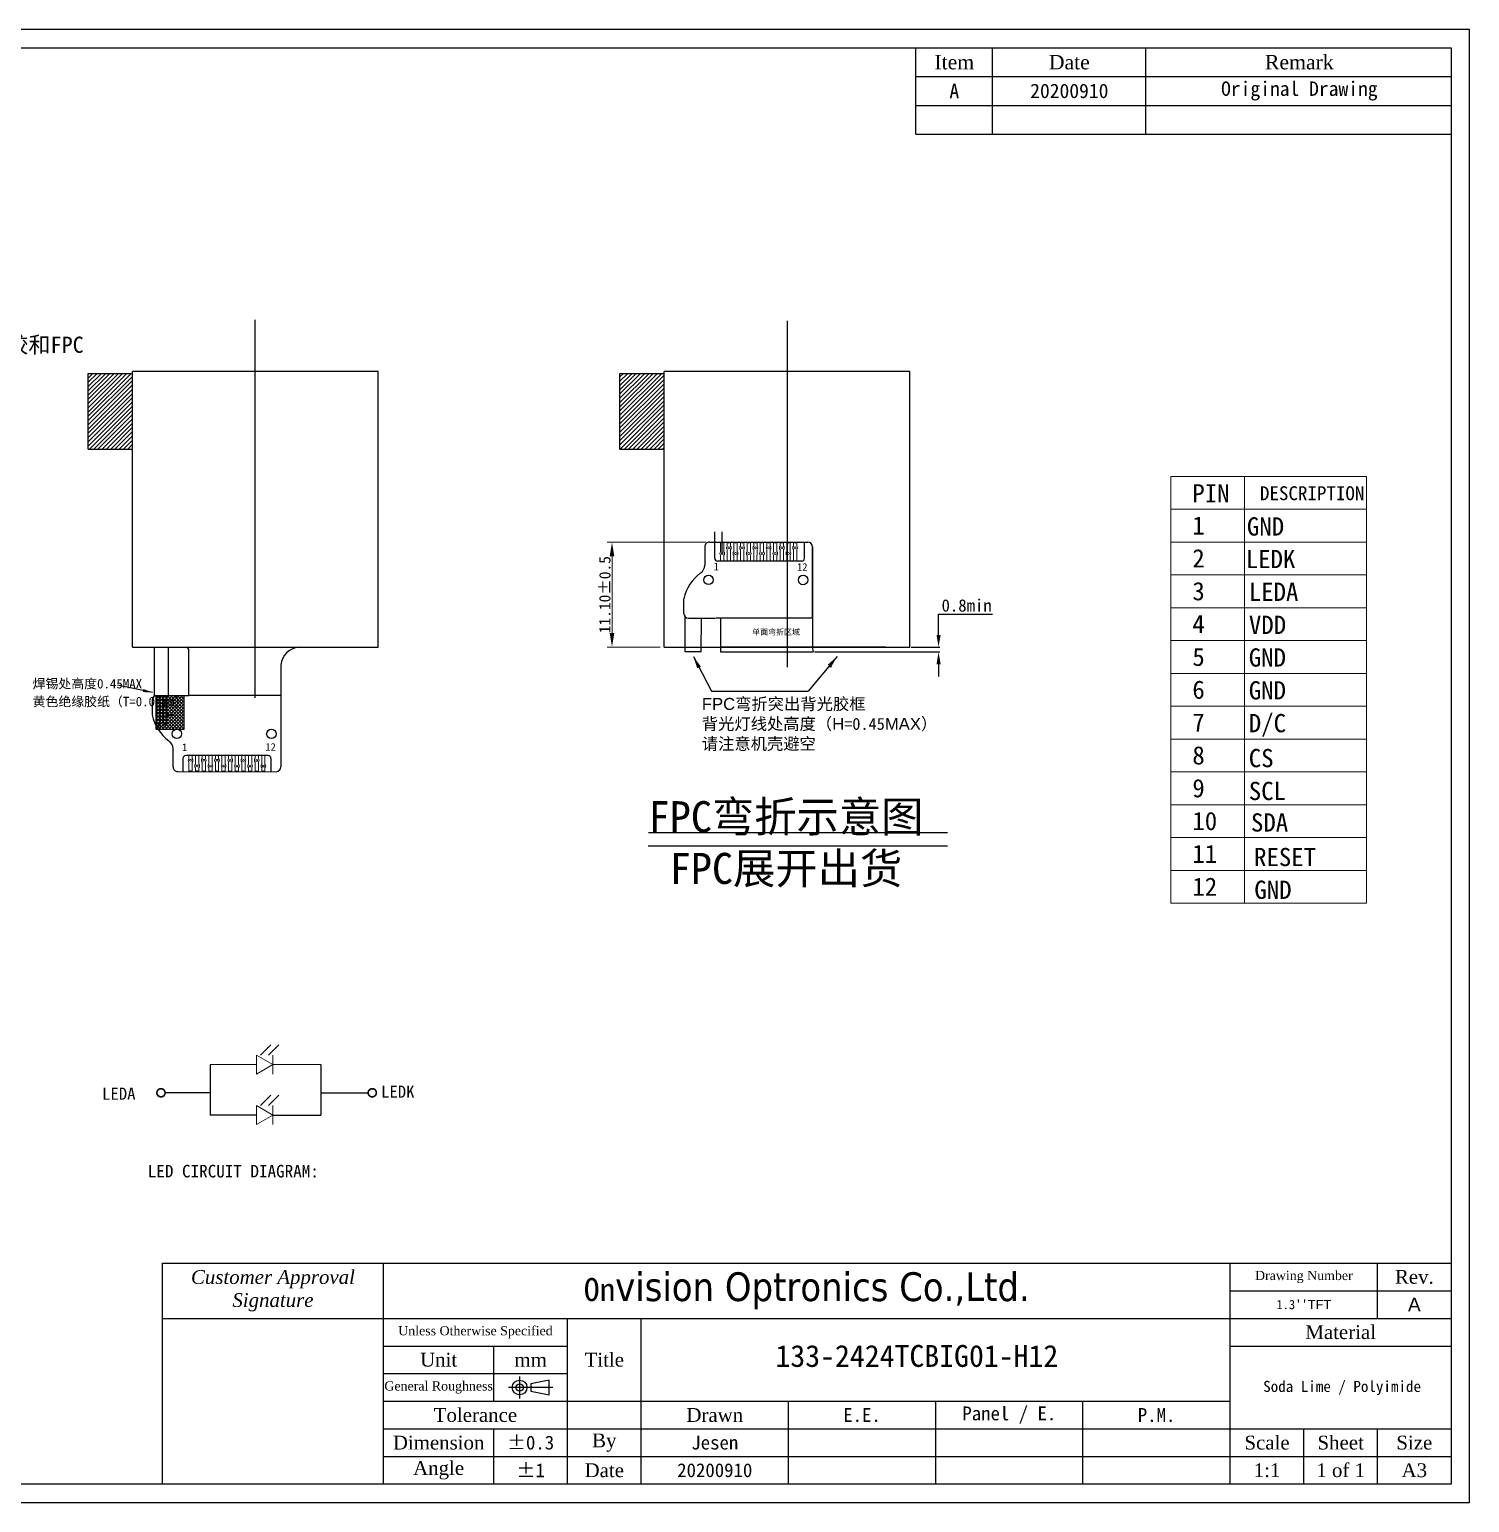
# Model space of a CAD drawing. Header units: millimetres. Extents: x 1344 to 1578, y 492 to 647.
# Drawn here: x 1425.5 to 1577.8, y 491.6 to 647.4 of the extents above; entities that cross this region are included whole.
import ezdxf
from ezdxf.lldxf.tags import DXFTag

# ---------------------------------------------------------------- set-up
doc = ezdxf.new("R2010")
doc.units = ezdxf.units.MM
doc.layers.add('CEN', color=1, linetype='CENTER', lineweight=15)
for name, color, linetype in [('dim', 3, 'Continuous'), ('Dimension', 7, 'Continuous'), ('FPC', 30, 'Continuous'), ('Frame', 7, 'Continuous'), ('lcd', 4, 'Continuous'), ('圖框', 7, 'Continuous'), ('标注', 3, 'Continuous')]:
    doc.layers.add(name, color=color, linetype=linetype)
doc.styles.add('RD', font='PMingLiU.ttf', dxfattribs={"width": 0.8, "height": 1.8})
doc.styles.get("Standard").update_dxf_attribs({"font": 'txt', "bigfont": 'gbcbig.shx'})
doc.styles.add('宋体', font='')
doc.styles.get('宋体').set_extended_font_data('SimSun')
tags = doc.linetypes.add('CENTER', pattern=[2, 1.25, -0.25, 0.25, -0.25]).pattern_tags.tags
tags[10:11] = [DXFTag(74, 4), DXFTag(75, 0), DXFTag(340, '0'), DXFTag(46, 0.0), DXFTag(50, 0.0), DXFTag(44, 0.0), DXFTag(45, 0.0)]
tags[8:9] = [DXFTag(74, 4), DXFTag(75, 0), DXFTag(340, '0'), DXFTag(46, 0.0), DXFTag(50, 0.0), DXFTag(44, 0.0), DXFTag(45, 0.0)]
tags[6:7] = [DXFTag(74, 4), DXFTag(75, 0), DXFTag(340, '0'), DXFTag(46, 0.0), DXFTag(50, 0.0), DXFTag(44, 0.0), DXFTag(45, 0.0)]
tags[4:5] = [DXFTag(74, 4), DXFTag(75, 0), DXFTag(340, '0'), DXFTag(46, 0.0), DXFTag(50, 0.0), DXFTag(44, 0.0), DXFTag(45, 0.0)]
doc.dimstyles.new('SH', dxfattribs={"dimscale": 1.4, "dimtxt": 2.5, "dimasz": 2.5, "dimexe": 1.25, "dimexo": 0.625, "dimtad": 0, "dimdec": 1, "dimzin": 0, "dimdsep": 46, "dimtxsty": 'RD', "dimcen": 2.5, "dimadec": 0, "dimazin": 0, "dimtfac": 0.6, "dimtdec": 4, "dimtmove": 0, "dimatfit": 3, "dimfxl": 1, "dimtolj": 1, "dimarcsym": 0})
doc.dimstyles.get("Standard").update_dxf_attribs({"dimtxt": 3, "dimasz": 1.5, "dimexe": 0.3, "dimexo": 0.3, "dimgap": 0.5, "dimtad": 1, "dimtoh": 1, "dimdsep": 46, "dimtxsty": 'Standard', "dimcen": 0.5, "dimclrd": 2, "dimclre": 3, "dimclrt": 6, "dimadec": 1, "dimazin": 0, "dimtfac": 1, "dimtofl": 0, "dimtmove": 0, "dimatfit": 3, "dimfxl": 1, "dimtolj": 1, "dimtzin": 0, "dimarcsym": 0})
doc.dimstyles.new('标准', dxfattribs={"dimtxt": 1.8, "dimasz": 1.5, "dimexe": 0.5, "dimexo": 0.4, "dimgap": 0.1, "dimtad": 1, "dimzin": 1, "dimdsep": 46, "dimtxsty": '宋体', "dimblk": 'CLOSEDBLANK', "dimcen": 0.09, "dimclrd": 96, "dimclre": 96, "dimclrt": 3, "dimadec": 0, "dimazin": 0, "dimtfac": 1, "dimtofl": 0, "dimtmove": 0, "dimatfit": 1, "dimldrblk": 'CLOSEDBLANK', "dimfxl": 1, "dimtolj": 1, "dimlwd": 0, "dimlwe": 0, "dimarcsym": 0})
doc.dimstyles.new('标注', dxfattribs={"dimtxt": 1.2, "dimasz": 1, "dimexe": 0, "dimexo": 1, "dimgap": 0.2, "dimtad": 0, "dimrnd": 0.0005, "dimzin": 9, "dimdsep": 46, "dimtxsty": 'Standard', "dimcen": 0, "dimclrd": 3, "dimclre": 3, "dimclrt": 3, "dimadec": 0, "dimazin": 0, "dimtfac": 1, "dimtmove": 0, "dimatfit": 3, "dimfxl": 1, "dimlwd": -1, "dimlwe": -1, "dimarcsym": 0})

# ---------------------------------------------------------------- blocks, each defined once
blk = doc.blocks.new('*D20')
at = {"layer": 'Defpoints', "color": 0}
for p in [(1508.4, 581.53), (1518.64, 582.03), (1521.67, 582.03)]:
    blk.add_point(p, dxfattribs=at)
at = {"layer": 'dim', "color": 2, "lineweight": -2}
for p, q in [((1521.67, 583.33), (1521.67, 585.53)), ((1521.67, 585.53), (1527.36, 585.53)), ((1521.67, 580.23), (1521.67, 578.93))]:
    blk.add_line(p, q, dxfattribs=at)
at = {"layer": 'dim', "color": 3, "lineweight": -2}
for p, q in [((1508.55, 581.53), (1521.82, 581.53)), ((1518.79, 582.03), (1521.82, 582.03))]:
    blk.add_line(p, q, dxfattribs=at)
at = {"layer": 'dim', "color": 2}
for points in [[(1521.46, 583.33), (1521.89, 583.33), (1521.67, 582.03)], [(1521.46, 580.23), (1521.89, 580.23), (1521.67, 581.53)]]:
    blk.add_solid(points, dxfattribs=at)
at = {"layer": 'dim', "color": 3, "insert": (1524.64, 586.43), "char_height": 1.3, "attachment_point": 5, "style": '宋体'}
blk.add_mtext('\\A1;0.8min', dxfattribs=at)
blk = doc.blocks.new('*D33')
at = {"color": 2, "lineweight": 0}
for p, q in [((1497.04, 593.13), (1486.63, 593.13)), ((1487.13, 591.63), (1487.13, 583.53)), ((1492.24, 582.03), (1486.63, 582.03))]:
    blk.add_line(p, q, dxfattribs=at)
at = {"color": 2}
for points in [[(1486.88, 591.63), (1487.38, 591.63), (1487.13, 593.13)], [(1486.88, 583.53), (1487.38, 583.53), (1487.13, 582.03)]]:
    blk.add_solid(points, dxfattribs=at)
at = {"layer": 'Defpoints', "color": 0}
for p in [(1497.44, 593.13), (1487.13, 582.03), (1492.64, 582.03)]:
    blk.add_point(p, dxfattribs=at)
at = {"color": 6, "insert": (1486.38, 587.58), "char_height": 1.2, "attachment_point": 5, "rotation": 90, "style": '宋体'}
blk.add_mtext('\\A1;11.10%%p0.5', dxfattribs=at)
blk = doc.blocks.new('_ClosedBlank')
at = {"color": 0, "linetype": 'ByBlock', "lineweight": -2}
for p, q in [((-1, 0.17), (0, 0)), ((-1, 0.17), (-1, -0.17)), ((0, 0), (-1, -0.17))]:
    blk.add_line(p, q, dxfattribs=at)

msp = doc.modelspace()

# ---------------------------------------------------------------- hatches: boundary and pattern name
h = msp.add_hatch()
h.set_pattern_fill('ANSI31', color=3, scale=0.1, style=0)
h.paths.add_polyline_path([(1436.4, 610.983), (1431.73, 610.983), (1431.73, 602.983), (1436.4, 602.983)])
h.paths.add_polyline_path([(1487.973, 602.983), (1492.643, 602.983), (1492.643, 610.983), (1487.973, 610.983)])
at = {"layer": 'FPC'}
h = msp.add_hatch(dxfattribs=at)
h.set_pattern_fill('ANSI37', color=2, scale=2, style=0)
h.set_pattern_definition([(135, (1995.79119, -3826.164), (0.176776695, 0.176776695), []), (45, (1995.79119, -3826.164), (0.176776695, -0.176776695), [])])
h.paths.add_polyline_path([(1441.874, 576.889), (1438.874, 576.88), (1438.874, 573.347), (1441.874, 573.347)])

# ---------------------------------------------------------------- linework, layer by layer
at = {"color": 3}
for p, q in [((1431.73, 610.983), (1436.4, 610.983)), ((1431.73, 602.983), (1431.73, 610.983)), ((1487.973, 610.983), (1492.643, 610.983)), ((1487.973, 602.983), (1487.973, 610.983)), ((1431.73, 602.983), (1436.4, 602.983)), ((1487.973, 602.983), (1492.643, 602.983))]:
    msp.add_line(p, q, dxfattribs=at)
at = {"color": 0}
for p, q in [((1462.4, 611.183), (1436.4, 611.183)), ((1436.4, 582.033), (1436.4, 611.183)), ((1462.4, 582.033), (1462.4, 611.183)), ((1518.643, 611.183), (1492.643, 611.183)), ((1492.643, 582.033), (1492.643, 611.183)), ((1518.643, 582.033), (1518.643, 611.183)), ((1436.4, 582.033), (1462.4, 582.033)), ((1436.4, 582.033), (1462.4, 582.033)), ((1436.4, 582.033), (1462.4, 582.033)), ((1436.4, 582.033), (1462.4, 582.033)), ((1436.4, 582.033), (1462.4, 582.033)), ((1492.643, 582.033), (1518.643, 582.033)), ((1492.643, 582.033), (1518.643, 582.033)), ((1492.643, 582.033), (1518.643, 582.033)), ((1492.643, 582.033), (1518.643, 582.033)), ((1492.643, 582.033), (1518.643, 582.033))]:
    msp.add_line(p, q, dxfattribs=at)
at = {"linetype": 'Continuous', "lineweight": 0}
for p, q in [((1554.024, 554.945), (1554.024, 600.084)), ((1546.238, 596.612), (1566.928, 596.612)), ((1546.238, 593.139), (1566.928, 593.139)), ((1546.238, 589.667), (1566.928, 589.667)), ((1546.238, 586.195), (1566.928, 586.195)), ((1546.238, 582.723), (1566.928, 582.723)), ((1546.238, 579.251), (1566.928, 579.251)), ((1546.238, 575.778), (1566.928, 575.778)), ((1546.238, 572.306), (1566.928, 572.306)), ((1546.238, 568.834), (1566.928, 568.834)), ((1546.238, 565.362), (1566.928, 565.362)), ((1546.238, 561.89), (1566.928, 561.89)), ((1546.238, 558.417), (1566.928, 558.417)), ((1546.238, 554.945), (1566.928, 554.945))]:
    msp.add_line(p, q, dxfattribs=at)
for p, q in [((1497.993, 591.937), (1497.993, 594.233)), ((1498.793, 591.937), (1498.793, 594.233)), ((1507.843, 593.133), (1507.843, 593.133)), ((1451.599, 568.858), (1451.599, 568.858))]:
    msp.add_line(p, q)
at = {"color": 30}
for p, q in [((1497.992, 591.437), (1497.993, 593.137)), ((1507.493, 591.433), (1507.493, 593.133)), ((1507.493, 591.733), (1507.493, 593.133)), ((1507.493, 591.733), (1507.493, 593.133)), ((1507.493, 593.133), (1507.618, 593.133)), ((1507.493, 591.733), (1507.493, 593.133)), ((1507.192, 591.133), (1498.292, 591.137)), ((1441.751, 570.262), (1441.75, 568.862)), ((1450.751, 570.562), (1442.043, 570.562)), ((1451.05, 570.262), (1451.05, 568.858))]:
    msp.add_line(p, q, dxfattribs=at)
at = {"color": 2}
msp.add_line((1496.577, 581.532), (1494.883, 581.533), dxfattribs=at)
at = {"linetype": 'Continuous', "lineweight": 0}
msp.add_lwpolyline([(1546.238, 554.945), (1546.238, 600.084), (1566.928, 600.084), (1566.928, 554.945)], dxfattribs=at)
at = {"color": 2}
for points in [[(1494.877, 581.535), (1494.88, 585.22)], [(1496.577, 581.534), (1496.58, 585.094)], [(1438.692, 582.033), (1438.691, 576.82)], [(1440.179, 582.033), (1440.178, 576.91)]]:
    msp.add_lwpolyline(points, dxfattribs=at)
at = {"color": 0}
for points in [[(1436.4, 582.033), (1462.4, 582.033)], [(1436.4, 582.033), (1462.4, 582.033)], [(1436.4, 582.033), (1462.4, 582.033)], [(1436.4, 582.033), (1462.4, 582.033)], [(1436.4, 582.033), (1462.4, 582.033)], [(1492.643, 582.033), (1518.643, 582.033)], [(1492.643, 582.033), (1518.643, 582.033)], [(1492.643, 582.033), (1518.643, 582.033)], [(1492.643, 582.033), (1518.643, 582.033)], [(1492.643, 582.033), (1518.643, 582.033)]]:
    msp.add_lwpolyline(points, dxfattribs=at)
at = {"color": 30}
for centre, start, end in [((1498.292, 591.437), 179.97274, 269.97274), ((1507.193, 591.433), 269.97274, 359.97274), ((1442.051, 570.262), 89.97275, 179.97275), ((1450.75, 570.262), 359.97275, 89.97275)]:
    msp.add_arc(centre, 0.3, start, end, dxfattribs=at)
at = {"layer": 'CEN', "color": 3}
for p, q in [((1444.626, 537.883), (1449.52, 537.883)), ((1449.52, 538.891), (1449.52, 536.875)), ((1451.265, 537.883), (1449.52, 538.891)), ((1451.265, 537.883), (1449.52, 536.875)), ((1451.265, 538.891), (1451.265, 536.875)), ((1451.265, 537.883), (1456.325, 537.883)), ((1449.52, 533.558), (1449.52, 531.543)), ((1451.265, 532.551), (1449.52, 533.558)), ((1451.265, 533.558), (1451.265, 531.543)), ((1451.265, 532.551), (1449.52, 531.543))]:
    msp.add_line(p, q, dxfattribs=at)
at = {"layer": 'CEN', "color": 3, "const_width": 0.173}
for points in [[(1439.857, 534.904, -1), (1438.993, 534.904, -1)], [(1462.205, 534.904, -1), (1461.341, 534.904, -1)]]:
    msp.add_lwpolyline(points, format="xyb", close=True, dxfattribs=at)
at = {"layer": 'FPC', "color": 1, "linetype": 'CENTER'}
for p, q in [((1449.4, 576.67), (1449.4, 616.629)), ((1505.643, 616.542), (1505.643, 579.903))]:
    msp.add_line(p, q, dxfattribs=at)
at = {"layer": 'FPC'}
for p, q in [((1496.943, 592.638), (1496.942, 590.71)), ((1497.443, 593.134), (1507.843, 593.133)), ((1508.34, 585.086), (1508.343, 592.632)), ((1508.343, 592.632), (1508.342, 581.862)), ((1494.715, 585.592), (1494.715, 587.14)), ((1498.614, 585.082), (1498.614, 581.533)), ((1442.374, 576.908), (1442.374, 581.629)), ((1454.101, 582.029), (1457.296, 582.029)), ((1516.089, 582.029), (1498.614, 582.029)), ((1498.614, 581.533), (1508.397, 581.533)), ((1452.101, 580.129), (1452.101, 569.358)), ((1438.478, 576.411), (1438.477, 574.862)), ((1440.7, 569.363), (1440.701, 571.291)), ((1441.199, 568.863), (1451.599, 568.862))]:
    msp.add_line(p, q, dxfattribs=at)
at = {"layer": 'FPC', "color": 2, "lineweight": 9}
for p, q in [((1498.618, 593.137), (1498.618, 592.115)), ((1498.968, 592.115), (1498.968, 593.137)), ((1499.318, 592.358), (1499.317, 591.137)), ((1499.318, 593.137), (1499.318, 592.715)), ((1499.667, 591.136), (1499.668, 592.358)), ((1499.668, 592.715), (1499.668, 593.136)), ((1500.018, 593.136), (1500.018, 592.115)), ((1500.368, 592.115), (1500.368, 593.136)), ((1500.718, 592.357), (1500.717, 591.136)), ((1500.718, 593.136), (1500.718, 592.714)), ((1501.067, 591.136), (1501.068, 592.357)), ((1501.068, 592.714), (1501.068, 593.136)), ((1501.418, 593.136), (1501.418, 592.114)), ((1501.493, 593.136), (1501.418, 593.136)), ((1501.418, 593.136), (1501.418, 593.136)), ((1501.768, 592.114), (1501.768, 593.135)), ((1502.118, 592.357), (1502.117, 591.135)), ((1502.118, 593.135), (1502.118, 592.714)), ((1502.467, 591.135), (1502.468, 592.357)), ((1502.468, 592.714), (1502.468, 593.135)), ((1502.818, 593.135), (1502.818, 592.113)), ((1503.168, 592.113), (1503.168, 593.135)), ((1503.518, 592.356), (1503.517, 591.135)), ((1503.518, 593.135), (1503.518, 592.713)), ((1503.867, 591.134), (1503.868, 592.356)), ((1503.868, 592.713), (1503.868, 593.134)), ((1504.218, 593.134), (1504.218, 592.113)), ((1504.568, 592.113), (1504.568, 593.134)), ((1504.918, 592.355), (1504.917, 591.134)), ((1504.918, 593.134), (1504.918, 592.712)), ((1505.267, 591.134), (1505.268, 592.355)), ((1505.268, 592.712), (1505.268, 593.134)), ((1505.618, 593.134), (1505.618, 592.112)), ((1505.968, 592.112), (1505.968, 593.133)), ((1506.318, 592.355), (1506.317, 591.133)), ((1506.318, 593.133), (1506.318, 592.712)), ((1506.667, 591.133), (1506.668, 592.355)), ((1506.668, 592.712), (1506.668, 593.133)), ((1498.617, 591.137), (1498.967, 591.137)), ((1498.618, 591.758), (1498.618, 591.137)), ((1498.618, 591.137), (1498.968, 591.137)), ((1498.967, 591.137), (1498.968, 591.758)), ((1498.968, 591.137), (1498.968, 591.758)), ((1499.317, 591.137), (1499.667, 591.136)), ((1500.018, 591.758), (1500.017, 591.136)), ((1500.017, 591.136), (1500.367, 591.136)), ((1500.367, 591.136), (1500.368, 591.758)), ((1500.717, 591.136), (1501.067, 591.136)), ((1501.418, 591.757), (1501.417, 591.136)), ((1501.417, 591.136), (1501.767, 591.135)), ((1501.767, 591.135), (1501.768, 591.757)), ((1502.117, 591.135), (1502.467, 591.135)), ((1502.818, 591.756), (1502.817, 591.135)), ((1502.817, 591.135), (1503.167, 591.135)), ((1503.167, 591.135), (1503.168, 591.756)), ((1503.517, 591.135), (1503.867, 591.134)), ((1504.218, 591.756), (1504.217, 591.134)), ((1504.217, 591.134), (1504.567, 591.134)), ((1504.567, 591.134), (1504.568, 591.756)), ((1504.917, 591.134), (1505.267, 591.134)), ((1505.618, 591.755), (1505.617, 591.134)), ((1505.617, 591.134), (1505.967, 591.133)), ((1505.967, 591.133), (1505.968, 591.755)), ((1506.317, 591.133), (1506.667, 591.133)), ((1506.667, 591.133), (1506.667, 591.133)), ((1442.375, 570.251), (1442.375, 570.562)), ((1442.375, 570.241), (1442.375, 570.562)), ((1442.375, 570.562), (1442.725, 570.562)), ((1442.725, 570.562), (1442.725, 570.241)), ((1442.725, 570.562), (1442.725, 570.24)), ((1443.075, 569.64), (1443.075, 570.562)), ((1443.075, 570.562), (1443.425, 570.562)), ((1443.425, 570.562), (1443.425, 569.64)), ((1443.775, 570.24), (1443.775, 570.562)), ((1443.775, 570.562), (1444.125, 570.562)), ((1444.125, 570.562), (1444.125, 570.24)), ((1444.475, 569.64), (1444.475, 570.562)), ((1444.475, 570.562), (1444.825, 570.562)), ((1444.825, 570.562), (1444.825, 569.639)), ((1445.175, 570.239), (1445.175, 570.562)), ((1445.175, 570.562), (1445.525, 570.562)), ((1445.525, 570.562), (1445.525, 570.239)), ((1445.875, 569.639), (1445.875, 570.562)), ((1445.875, 570.562), (1446.225, 570.562)), ((1446.225, 570.562), (1446.225, 569.639)), ((1446.575, 570.239), (1446.575, 570.562)), ((1446.575, 570.562), (1446.925, 570.562)), ((1446.925, 570.562), (1446.925, 570.238)), ((1447.275, 569.638), (1447.275, 570.562)), ((1447.275, 570.562), (1447.625, 570.562)), ((1447.625, 570.562), (1447.625, 569.638)), ((1447.975, 570.238), (1447.975, 570.562)), ((1447.975, 570.562), (1448.325, 570.562)), ((1448.325, 570.562), (1448.325, 570.238)), ((1448.675, 569.638), (1448.675, 570.562)), ((1448.675, 570.562), (1449.025, 570.562)), ((1449.025, 570.562), (1449.025, 569.637)), ((1449.375, 570.237), (1449.375, 570.562)), ((1449.375, 570.562), (1449.725, 570.562)), ((1449.725, 570.562), (1449.725, 570.237)), ((1450.075, 569.637), (1450.075, 570.562)), ((1450.075, 570.562), (1450.425, 570.562)), ((1450.425, 570.562), (1450.425, 570.562)), ((1450.425, 570.562), (1450.425, 569.637)), ((1442.374, 568.863), (1442.375, 569.884)), ((1442.375, 568.863), (1442.375, 569.883)), ((1442.725, 569.883), (1442.724, 568.863)), ((1442.725, 569.883), (1442.725, 568.863)), ((1443.074, 568.863), (1443.075, 569.283)), ((1443.425, 569.283), (1443.424, 568.863)), ((1443.774, 568.863), (1443.775, 569.883)), ((1444.125, 569.883), (1444.124, 568.863)), ((1444.474, 568.863), (1444.475, 569.283)), ((1444.825, 569.282), (1444.824, 568.863)), ((1445.174, 568.863), (1445.175, 569.882)), ((1445.249, 568.863), (1445.174, 568.863)), ((1445.174, 568.861), (1445.174, 568.861)), ((1445.525, 569.882), (1445.524, 568.863)), ((1445.874, 568.863), (1445.875, 569.282)), ((1446.225, 569.282), (1446.224, 568.863)), ((1446.574, 568.863), (1446.575, 569.882)), ((1446.925, 569.881), (1446.924, 568.863)), ((1447.274, 568.863), (1447.275, 569.281)), ((1447.625, 569.281), (1447.624, 568.862)), ((1447.974, 568.862), (1447.975, 569.881)), ((1448.325, 569.881), (1448.324, 568.862)), ((1448.674, 568.862), (1448.675, 569.281)), ((1449.025, 569.28), (1449.024, 568.862)), ((1449.374, 568.862), (1449.375, 569.88)), ((1449.725, 569.88), (1449.724, 568.862)), ((1450.074, 568.862), (1450.075, 569.28)), ((1450.425, 569.28), (1450.424, 568.862))]:
    msp.add_line(p, q, dxfattribs=at)
at = {"layer": 'FPC', "color": 30}
for p, q in [((1495.214, 585.091), (1498.07, 585.096)), ((1438.978, 576.911), (1442.374, 576.909))]:
    msp.add_line(p, q, dxfattribs=at)
at = {"layer": 'FPC', "color": 27}
for p, q in [((1508.34, 585.086), (1498.131, 585.091)), ((1452.103, 576.904), (1442.374, 576.908))]:
    msp.add_line(p, q, dxfattribs=at)
at = {"layer": 'FPC', "lineweight": 9}
for points in [[(1499.667, 591.136), (1499.667, 591.136)], [(1501.067, 591.136), (1501.067, 591.136)], [(1502.467, 591.135), (1502.467, 591.135)], [(1503.867, 591.134), (1503.867, 591.134)], [(1505.267, 591.134), (1505.267, 591.134)], [(1443.425, 570.562), (1443.425, 570.562)], [(1444.825, 570.562), (1444.825, 570.562)], [(1446.225, 570.562), (1446.225, 570.562)], [(1447.625, 570.562), (1447.625, 570.562)], [(1449.025, 570.562), (1449.025, 570.562)]]:
    msp.add_lwpolyline(points, dxfattribs=at)
at = {"layer": 'FPC', "color": 2}
msp.add_lwpolyline([(1441.874, 576.889), (1438.874, 576.88), (1438.874, 573.347), (1441.874, 573.347)], close=True, dxfattribs=at)
at = {"layer": 'FPC', "color": 30}
for points in [[(1439.344, 576.833), (1438.944, 576.833), (1438.942, 574.033), (1439.342, 574.033)], [(1440.044, 576.832), (1439.644, 576.833), (1439.642, 574.033), (1440.042, 574.032)]]:
    msp.add_lwpolyline(points, close=True, dxfattribs=at)
at = {"layer": 'FPC', "color": 7, "const_width": 0.2, "flags": 128}
msp.add_lwpolyline([(1440.043, 574.832), (1440.877, 574.832)], dxfattribs=at)
at = {"layer": 'FPC', "color": 6, "lineweight": 9}
for centre in [(1498.793, 591.937), (1499.493, 592.537), (1500.193, 591.936), (1500.893, 592.536), (1501.593, 591.936), (1502.293, 592.535), (1502.993, 591.935), (1503.693, 592.535), (1504.393, 591.934), (1505.093, 592.534), (1505.793, 591.934), (1506.493, 592.533), (1442.55, 570.062), (1443.95, 570.061), (1445.35, 570.061), (1446.75, 570.06), (1448.15, 570.059), (1449.55, 570.059), (1443.25, 569.462), (1444.65, 569.461), (1446.05, 569.46), (1447.45, 569.46), (1448.85, 569.459), (1450.25, 569.458)]:
    msp.add_circle(centre, 0.1, dxfattribs=at)
at = {"layer": 'FPC', "color": 34}
for centre in [(1497.342, 589.138), (1507.342, 589.133), (1441.102, 572.863), (1451.102, 572.858)]:
    msp.add_circle(centre, 0.5, dxfattribs=at)
at = {"layer": 'FPC'}
for centre, radius, start, end in [((1497.437, 592.64), 0.493, 89.20654, 180.29002), ((1507.843, 592.633), 0.5, 359.97274, 89.97274), ((1495.942, 590.71), 1, 304.25613, 359.97274), ((1499.262, 586.13), 4.657, 126.29117, 167.47399), ((1441.874, 581.629), 0.5, 0, 53.91387), ((1454.177, 579.947), 2.083, 92.07345, 174.98894), ((1457.296, 582.529), 0.5, 270, 277.31213), ((1510.417, 582.044), 2.083, 185.01106, 194.20317), ((1510.417, 582.044), 2.083, 260.62482, 267.92655), ((1443.024, 575.868), 4.657, 192.47151, 233.65433), ((1439.7, 571.29), 1, 0, 55.71661), ((1439.701, 571.291), 1, 359.97275, 55.68937), ((1441.2, 569.363), 0.5, 179.97275, 269.97275), ((1451.601, 569.362), 0.5, 269.97275, 359.97275)]:
    msp.add_arc(centre, radius, start, end, dxfattribs=at)
at = {"layer": 'FPC', "color": 2, "lineweight": 9}
for centre, radius, start, end in [((1498.793, 591.937), 0.25, 134.427, 225.573), ((1498.793, 593.137), 0.1, 180, 0), ((1498.793, 591.937), 0.25, 314.427, 45.573), ((1499.493, 592.537), 0.25, 134.39975, 225.54574), ((1499.493, 593.137), 0.1, 179.97274, 359.97274), ((1499.493, 592.537), 0.25, 314.39975, 45.54574), ((1500.193, 591.936), 0.25, 134.39975, 225.54574), ((1500.193, 593.136), 0.1, 179.97274, 359.97274), ((1500.193, 591.936), 0.25, 314.39975, 45.54574), ((1500.893, 592.536), 0.25, 134.39975, 225.54574), ((1500.893, 593.136), 0.1, 179.97274, 359.97274), ((1500.893, 592.536), 0.25, 314.39975, 45.54574), ((1501.593, 591.936), 0.25, 134.39975, 225.54574), ((1501.593, 593.136), 0.1, 179.97274, 359.97274), ((1501.593, 591.936), 0.25, 314.39975, 45.54574), ((1502.293, 592.535), 0.25, 134.39975, 225.54574), ((1502.293, 593.135), 0.1, 179.97274, 359.97274), ((1502.293, 592.535), 0.25, 314.39975, 45.54574), ((1502.993, 591.935), 0.25, 134.39975, 225.54574), ((1502.993, 593.135), 0.1, 179.97274, 359.97274), ((1502.993, 591.935), 0.25, 314.39975, 45.54574), ((1503.693, 592.535), 0.25, 134.39975, 225.54574), ((1503.693, 593.135), 0.1, 179.97274, 359.97274), ((1503.693, 592.535), 0.25, 314.39975, 45.54574), ((1504.393, 591.934), 0.25, 134.39975, 225.54574), ((1504.393, 593.134), 0.1, 179.97274, 359.97274), ((1504.393, 591.934), 0.25, 314.39975, 45.54574), ((1505.093, 592.534), 0.25, 134.39975, 225.54574), ((1505.093, 593.134), 0.1, 179.97274, 359.97274), ((1505.093, 592.534), 0.25, 314.39975, 45.54574), ((1505.793, 591.934), 0.25, 134.39975, 225.54574), ((1505.793, 593.134), 0.1, 179.97274, 359.97274), ((1505.793, 591.934), 0.25, 314.39975, 45.54574), ((1506.493, 592.533), 0.25, 134.39975, 225.54574), ((1506.493, 593.133), 0.1, 179.97274, 359.97274), ((1506.493, 592.533), 0.25, 314.39975, 45.54574), ((1442.55, 570.062), 0.25, 134.427, 225.573), ((1442.55, 570.062), 0.25, 314.427, 45.573), ((1443.95, 570.061), 0.25, 134.39976, 225.54575), ((1443.95, 570.061), 0.25, 314.39976, 45.54575), ((1445.35, 570.061), 0.25, 134.39976, 225.54575), ((1445.35, 570.061), 0.25, 314.39976, 45.54575), ((1446.75, 570.06), 0.25, 134.39976, 225.54575), ((1446.75, 570.06), 0.25, 314.39976, 45.54575), ((1448.15, 570.059), 0.25, 134.39976, 225.54575), ((1448.15, 570.059), 0.25, 314.39976, 45.54575), ((1449.55, 570.059), 0.25, 134.39976, 225.54575), ((1449.55, 570.059), 0.25, 314.39976, 45.54575), ((1442.55, 568.862), 0.1, 0.35459, 179.64357), ((1443.25, 569.462), 0.25, 134.39976, 225.54575), ((1443.249, 568.862), 0.1, 0.53882, 179.45934), ((1443.25, 569.462), 0.25, 314.39976, 45.54575), ((1443.949, 568.861), 0.1, 0.72313, 179.27503), ((1444.65, 569.461), 0.25, 134.39976, 225.54575), ((1444.649, 568.861), 0.1, 0.90745, 179.09071), ((1444.65, 569.461), 0.25, 314.39976, 45.54575), ((1445.349, 568.861), 0.1, 1.09178, 178.90639), ((1446.05, 569.46), 0.25, 134.39976, 225.54575), ((1446.049, 568.86), 0.1, 1.27612, 178.72205), ((1446.05, 569.46), 0.25, 314.39976, 45.54575), ((1446.749, 568.86), 0.1, 1.46047, 178.5377), ((1447.45, 569.46), 0.25, 134.39976, 225.54575), ((1447.449, 568.86), 0.1, 1.64484, 178.35333), ((1447.45, 569.46), 0.25, 314.39976, 45.54575), ((1448.149, 568.859), 0.1, 1.82922, 178.16895), ((1448.85, 569.459), 0.25, 134.39976, 225.54575), ((1448.849, 568.859), 0.1, 2.01362, 177.98454), ((1448.85, 569.459), 0.25, 314.39976, 45.54575), ((1449.549, 568.859), 0.1, 2.19805, 177.80012), ((1450.25, 569.458), 0.25, 134.39976, 225.54575), ((1450.249, 568.858), 0.1, 2.38249, 177.61567), ((1450.25, 569.458), 0.25, 314.39976, 45.54575)]:
    msp.add_arc(centre, radius, start, end, dxfattribs=at)
at = {"layer": 'FPC', "color": 30}
for centre, start, end in [((1495.215, 585.591), 179.97274, 269.97274), ((1438.978, 576.411), 89.97275, 179.97275)]:
    msp.add_arc(centre, 0.5, start, end, dxfattribs=at)
at = {"layer": 'Frame', "color": 7}
for p, q in [((1519.282, 636.28), (1519.282, 645.403)), ((1527.392, 636.28), (1527.392, 645.403)), ((1543.612, 636.28), (1543.612, 645.403)), ((1519.282, 642.362), (1575.889, 642.362)), ((1519.282, 639.321), (1575.889, 639.321)), ((1519.282, 639.321), (1575.889, 639.321)), ((1519.282, 636.28), (1575.889, 636.28)), ((1439.583, 516.886), (1575.889, 516.886)), ((1439.583, 493.519), (1439.583, 516.886)), ((1462.95, 493.519), (1462.95, 516.886)), ((1552.522, 493.519), (1552.522, 516.886)), ((1568.1, 511.044), (1568.1, 516.886)), ((1552.522, 513.965), (1575.889, 513.965)), ((1439.583, 511.044), (1575.889, 511.044)), ((1482.422, 493.519), (1482.422, 511.044)), ((1490.211, 493.519), (1490.211, 511.044)), ((1462.95, 508.124), (1482.422, 508.124)), ((1474.633, 502.282), (1474.633, 508.124)), ((1552.522, 508.124), (1575.889, 508.124)), ((1462.95, 505.203), (1482.422, 505.203)), ((1462.95, 502.282), (1552.522, 502.282)), ((1505.789, 493.519), (1505.789, 502.282)), ((1521.367, 493.519), (1521.367, 502.282)), ((1536.945, 493.519), (1536.945, 502.282)), ((1462.95, 499.361), (1575.889, 499.361)), ((1474.633, 493.519), (1474.633, 499.361)), ((1560.311, 493.519), (1560.311, 499.361)), ((1568.1, 493.519), (1568.1, 499.361)), ((1462.95, 496.44), (1575.889, 496.44))]:
    msp.add_line(p, q, dxfattribs=at)
at = {"layer": 'Frame', "color": 7, "linetype": 'CENTER'}
for p, q in [((1477.359, 504.911), (1477.359, 502.574)), ((1480.864, 503.742), (1476.191, 503.742))]:
    msp.add_line(p, q, dxfattribs=at)
at = {"layer": 'Frame', "color": 7}
for points in [[(1577.836, 647.351), (1344.169, 647.351), (1344.169, 491.572), (1577.836, 491.572)], [(1575.889, 493.519), (1346.116, 493.519), (1346.116, 645.403), (1575.889, 645.403)], [(1480.475, 502.963), (1480.475, 504.521), (1478.528, 504.132), (1478.528, 503.353)]]:
    msp.add_lwpolyline(points, close=True, dxfattribs=at)
for radius in [0.779, 0.389]:
    msp.add_circle((1477.359, 503.742), radius, dxfattribs=at)
at = {"layer": 'lcd', "color": 3}
for p, q in [((1444.626, 537.883), (1444.626, 532.551)), ((1456.325, 537.883), (1456.325, 532.551)), ((1444.626, 534.904), (1439.857, 534.904)), ((1456.325, 534.904), (1461.341, 534.904)), ((1449.52, 532.551), (1444.626, 532.551)), ((1451.265, 532.551), (1456.325, 532.551))]:
    msp.add_line(p, q, dxfattribs=at)
at = {"layer": '标注'}
for p, q in [((1490.976, 562.42), (1522.607, 562.42)), ((1490.959, 561.012), (1522.609, 561.012))]:
    msp.add_line(p, q, dxfattribs=at)

# ---------------------------------------------------------------- texts
at = {"linetype": 'Continuous', "lineweight": 0, "style": '宋体'}
for s, height, p in [('PIN', 1.929, (1548.517, 597.335)), ('DESCRIPTION', 1.47611, (1555.666, 597.57)), ('1', 1.929, (1548.517, 593.932)), ('GND', 1.929, (1554.288, 593.83)), ('2', 1.929, (1548.517, 590.46)), ('LEDK', 1.929, (1554.165, 590.384)), ('3', 1.929, (1548.517, 586.987)), ('LEDA', 1.929, (1554.486, 586.918)), ('4', 1.929, (1548.517, 583.515)), ('VDD', 1.929, (1554.497, 583.423)), ('5', 1.929, (1548.517, 580.043)), ('GND', 1.929, (1554.486, 579.974)), ('6', 1.929, (1548.517, 576.571)), ('GND', 1.929, (1554.486, 576.502)), ('7', 1.929, (1548.517, 573.098)), ('D/C', 1.929, (1554.486, 573.03)), ('8', 1.929, (1548.517, 569.626)), ('CS', 1.929, (1554.486, 569.332)), ('9', 1.929, (1548.517, 566.154)), ('SCL', 1.929, (1554.486, 565.86)), ('10', 1.9289, (1548.517, 562.682)), ('SDA', 1.929, (1554.719, 562.527)), ('11', 1.9289, (1548.517, 559.21)), ('RESET', 1.929, (1555.046, 558.869)), ('12', 1.9289, (1548.517, 555.737)), ('GND', 1.929, (1555.076, 555.41))]:
    msp.add_text(s, height=height, dxfattribs=at).set_placement(p)
at = {"color": 30, "style": '宋体'}
for s, p in [('K', (1439.037, 573.506)), ('A', (1439.612, 573.436))]:
    msp.add_text(s, height=0.5, rotation=359.97275, dxfattribs=at).set_placement(p)
at = {"color": 3, "char_height": 0.8, "width": 1.89044, "style": '宋体'}
for s, insert, attachment_point, rotation in [('1', (1498.436, 590.158), 9, 359.97274), ('12', (1507.804, 590.108), 9, 359.97274), ('1', (1442.195, 571.841), 3, 359.97275), ('12', (1451.563, 571.882), 3, 359.97275)]:
    msp.add_mtext(s, dxfattribs=dict(at, insert=insert, attachment_point=attachment_point, rotation=rotation))
at = {"color": 6, "insert": (1507.006, 583.259), "char_height": 0.6, "width": 5.11681, "attachment_point": 9, "rotation": 359.97274, "style": '宋体'}
msp.add_mtext('{\\fSimSun|b0|i0|c134|p54;单面弯折区域}', dxfattribs=at)
at = {"layer": 'CEN', "color": 3, "style": '宋体'}
for s, p in [('LEDA', (1433.203, 534.16)), ('LEDK', (1462.71, 534.372))]:
    msp.add_text(s, height=1.296, dxfattribs=at).set_placement(p)
at = {"layer": 'dim', "style": '宋体'}
for s, p in [('焊锡处高度0.45MAX', (1425.843, 577.666)), ('黄色绝缘胶纸（T=0.05mm）', (1425.843, 575.778))]:
    msp.add_text(s, height=1, dxfattribs=at).set_placement(p)
at = {"layer": 'dim', "insert": (1496.629, 576.658), "char_height": 1.26344, "width": 35.37834, "attachment_point": 1, "style": '宋体'}
msp.add_mtext('{\\fArial|b0|i0|c0|p32;FPC}弯折突出背光胶框\\P背光灯线处高度（{\\fArial|b0|i0|c0|p32;H}=0.45{\\fArial|b0|i0|c0|p32;MAX}）\\P请注意机壳避空', dxfattribs=at)
at = {"layer": 'Dimension', "color": 7, "insert": (1504.419, 508.232), "char_height": 2.31443, "width": 256.17487, "attachment_point": 1, "style": '宋体'}
msp.add_mtext('133-2424TCBIG01-H12', dxfattribs=at)
at = {"layer": 'FPC', "color": 1, "insert": (1416.046, 614.868), "char_height": 1.7158, "width": 32.25577, "attachment_point": 1, "style": '宋体'}
msp.add_mtext('不含背胶和FPC', dxfattribs=at)
at = {"layer": 'Frame', "color": 7, "attachment_point": 5, "style": '宋体'}
for s, insert, char_height in [('{\\fTimes New Roman|b0|i0|c0|p18;Item}', (1523.337, 643.883), 1.52064), ('{\\fTimes New Roman|b0|i0|c0|p18;Date}', (1535.502, 643.883), 1.52064), ('{\\fTimes New Roman|b0|i0|c0|p18;Remark}', (1559.832, 643.883), 1.52064), ('Original Drawing', (1559.832, 640.841), 1.52064), ('A', (1523.337, 640.841), 1.521), ('20200910', (1535.502, 640.841), 1.5206), ('{\\fTimes New Roman|b0|i1|c0|p18;Customer Approval\\PSignature}', (1451.266, 513.965), 1.46042), ('On{\\fTahoma|b0|i0|c0|p34;\\H1.25x;\\C256;vision Optronics Co.,Ltd.}', (1507.736, 513.965), 2.434), ('{\\fTimes New Roman|b0|i0|c0|p18;Drawing Number}', (1560.311, 515.426), 0.97362), ('{\\fTimes New Roman|b0|i0|c0|p18;Rev.}', (1571.995, 515.426), 1.46042), ("1.3''{\\fArial|b0|i0|c0|p32;TFT}", (1560.311, 512.505), 0.97362), ('{\\fArial|b0|i0|c0|p32;A}', (1571.995, 512.505), 1.46042), ('{\\fTimes New Roman|b0|i0|c0|p18;Unless Otherwise Specified}', (1472.686, 509.584), 0.97362), ('{\\fTimes New Roman|b0|i0|c0|p18;Material}', (1564.206, 509.584), 1.46042), ('{\\fTimes New Roman|b0|i0|c0|p18;Unit}', (1468.791, 506.663), 1.46042), ('{\\fTimes New Roman|b0|i0|c0|p18;mm}', (1478.528, 506.663), 1.46042), ('{\\fTimes New Roman|b0|i0|c0|p18;Title}', (1486.317, 506.663), 1.46042), ('{\\fTimes New Roman|b0|i0|c0|p18;General Roughness}', (1468.791, 503.742), 0.97362), ('Soda Lime / Polyimide', (1564.355, 503.681), 1.16834), ('{\\fTimes New Roman|b0|i0|c0|p18;Tolerance}', (1472.686, 500.822), 1.46042), ('Panel / E.', (1529.156, 500.822), 1.4604), ('{\\fTimes New Roman|b0|i0|c0|p18;Drawn}', (1498, 500.822), 1.46042), ('E.E.', (1513.578, 500.822), 1.4604), ('P.M.', (1544.733, 500.822), 1.4604), ('{\\fTimes New Roman|b0|i0|c0|p18;Dimension}', (1468.791, 497.901), 1.46042), ('%%p0.3', (1478.528, 497.901), 1.4604), ('{\\fTimes New Roman|b0|i0|c0|p18;By}', (1486.317, 497.901), 1.46042), ('Jesen', (1498, 497.901), 1.4604), ('{\\fTimes New Roman|b0|i0|c0|p18;Scale}', (1556.417, 497.901), 1.46042), ('{\\fTimes New Roman|b0|i0|c0|p18;Sheet}', (1564.206, 497.901), 1.46042), ('{\\fTimes New Roman|b0|i0|c0|p18;Size}', (1571.995, 497.901), 1.46042), ('{\\fTimes New Roman|b0|i0|c0|p18;Angle}', (1468.791, 494.98), 1.46042), ('%%p1', (1478.528, 494.98), 1.4604), ('{\\fTimes New Roman|b0|i0|c0|p18;Date}', (1486.317, 494.98), 1.46042), ('20200910', (1498, 494.98), 1.4604), ('{\\fTimes New Roman|b0|i0|c0|p18;1:1}', (1556.417, 494.98), 1.46042), ('{\\fTimes New Roman|b0|i0|c0|p18;1 of 1}', (1564.206, 494.98), 1.46042), ('{\\fTimes New Roman|b0|i0|c0|p18;A3}', (1571.995, 494.98), 1.46042)]:
    msp.add_mtext(s, dxfattribs=dict(at, insert=insert, char_height=char_height))
at = {"layer": '圖框', "style": '宋体'}
msp.add_text('LED CIRCUIT DIAGRAM:', height=1.32981, dxfattribs=at).set_placement((1438.03, 525.953))
at = {"layer": '标注', "insert": (1491.003, 556.616), "char_height": 3.28126, "width": 46.16172, "attachment_point": 7, "style": '宋体'}
msp.add_mtext('{\\fSimSun|b0|i0|c134|p2;FPC弯折示意图\\P FPC展开出货}', dxfattribs=at)

# ---------------------------------------------------------------- dimensions: what is measured, and where the dimension line sits
dim = msp.add_linear_dim(base=(1487.128, 582.033), p1=(1497.443, 593.134), p2=(1492.643, 582.033), angle=90, text='<>%%p0.5', dimstyle='标准', override={"dimtxt": 1.2, "dimtxsty": '宋体', "dimsah": 1, "dimclrd": 2, "dimclre": 2, "dimclrt": 6})
dim.commit()
dim.dimension.update_dxf_attribs({"geometry": '*D33', "text_midpoint": (1486.381, 587.583)})
at = {"layer": 'dim'}
dim = msp.add_linear_dim(base=(1521.674, 582.033), p1=(1508.397, 581.533), p2=(1518.643, 582.033), angle=90, text='0.8min', dimstyle='Standard', override={"dimscale": 0.5, "dimtxt": 2.6, "dimasz": 2.6, "dimexe": 0.3, "dimexo": 0.3, "dimzin": 0, "dimtxsty": '宋体', "dimcen": 0, "dimclrt": 3, "dimtp": 0, "dimtm": 0, "dimtzin": 0}, dxfattribs=at)
dim.commit()
dim.dimension.update_dxf_attribs({"geometry": '*D20', "text_midpoint": (1524.64, 585.533), "dimtype": 160})

# ---------------------------------------------------------------- leaders
msp.add_leader([(1438.52, 577.234), (1434.827, 578.017)], dimstyle='标注', override={"dimgap": 0.2, "dimtad": 0, "dimtxsty": '宋体'})
at = {"layer": 'CEN', "color": 3}
for points in [[(1451.045, 539.989), (1449.952, 538.896)], [(1451.892, 539.979), (1450.799, 538.887)], [(1451.045, 534.656), (1449.952, 533.564)], [(1451.892, 534.647), (1450.799, 533.555)]]:
    msp.add_leader(points, dimstyle='SH', override={"dimscale": 0.25, "dimasz": 2, "dimtoh": 1, "dimtxsty": '宋体'}, dxfattribs=at)
at = {"layer": 'dim'}
for points in [[(1495.733, 581.033), (1497.658, 577.38), (1507.897, 577.38)], [(1510.95, 581.033), (1507.897, 577.38)]]:
    msp.add_leader(points, dimstyle='Standard', override={"dimscale": 0.5, "dimtxt": 2.6, "dimasz": 2.6, "dimexe": 0.3, "dimexo": 0.3, "dimzin": 0, "dimtxsty": '宋体', "dimcen": 0, "dimclrt": 3, "dimtp": 0, "dimtm": 0, "dimtzin": 0}, dxfattribs=at)

doc.saveas('drawing.dxf')
